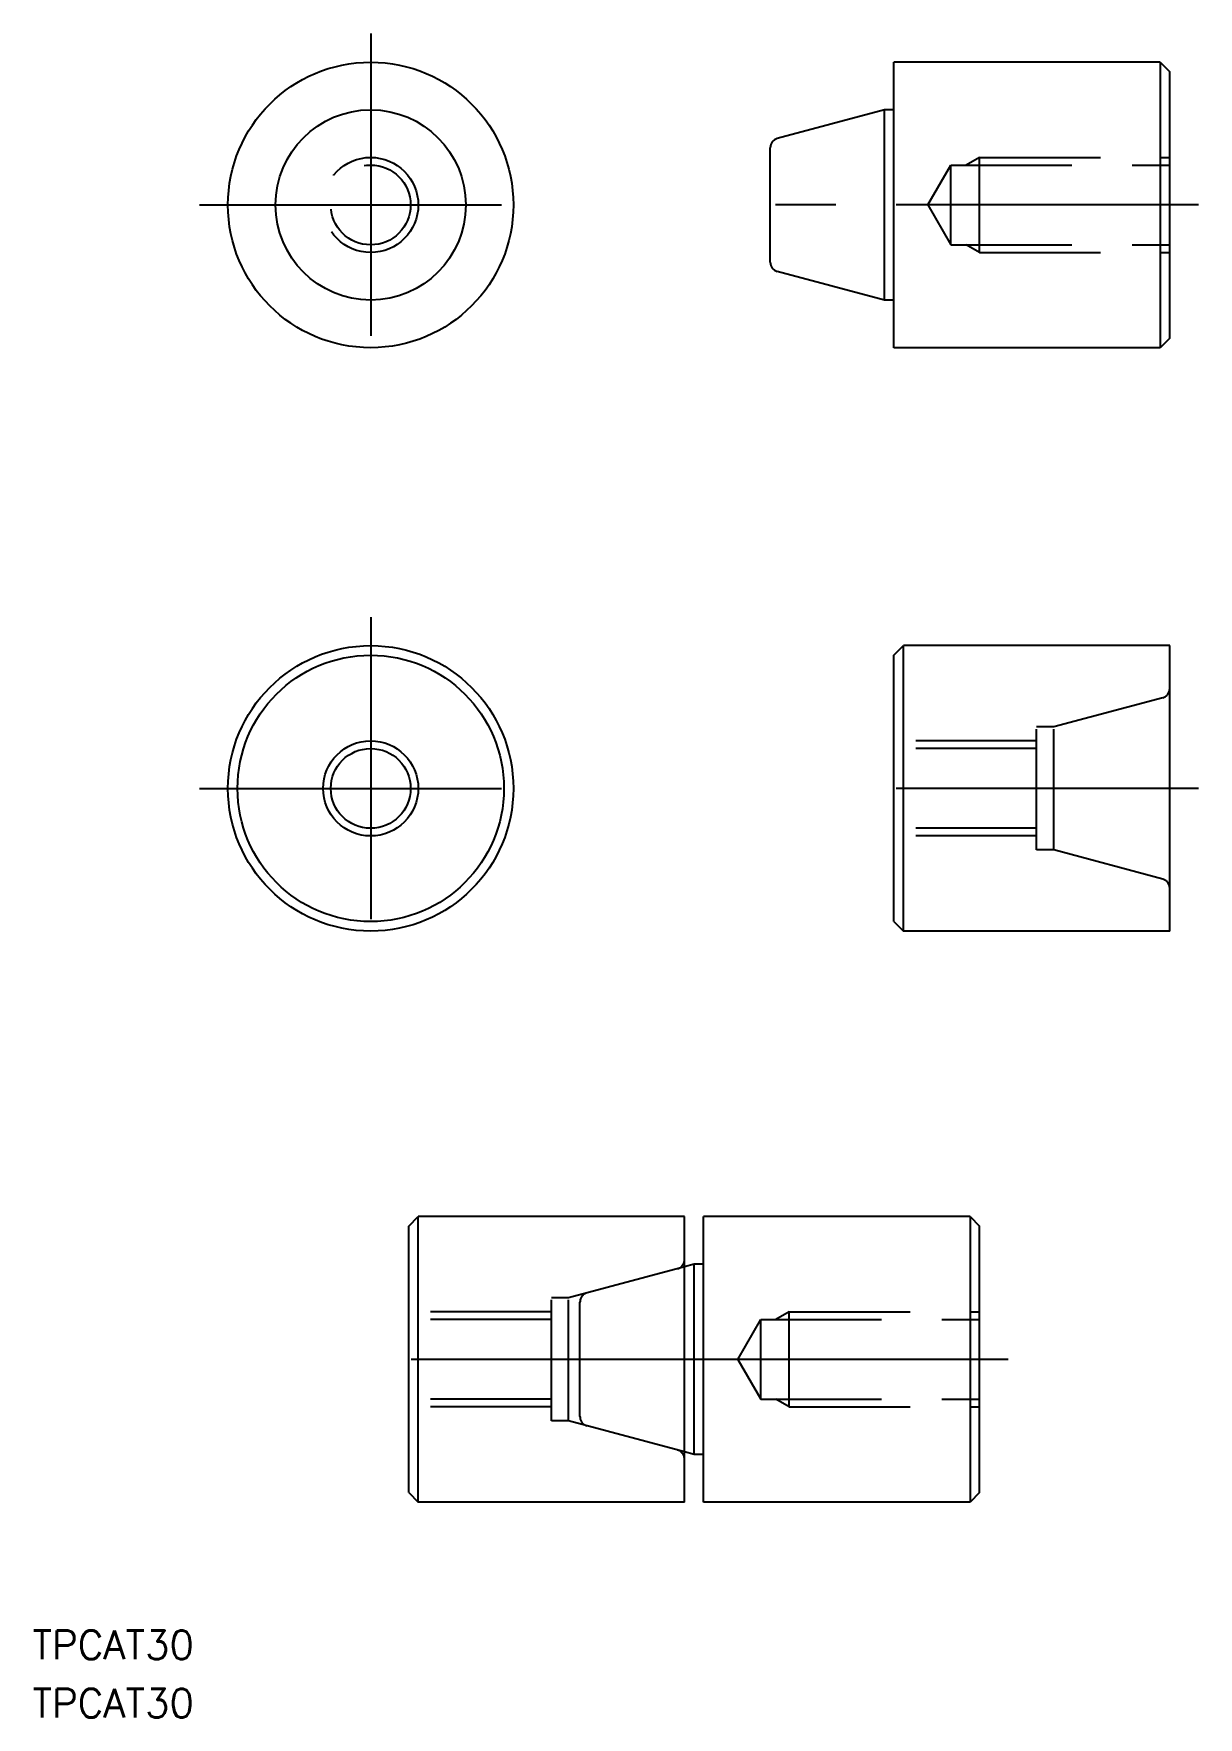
# Model space of a CAD drawing. Extents: x -35 to 87, y -98 to 79.
import ezdxf

# ---------------------------------------------------------------- set-up
doc = ezdxf.new("R2010")
doc.units = 0
doc.linetypes.add('CENTER', pattern=[50.8, 31.75, -6.35, 6.35, -6.35])
doc.linetypes.add('DASHED', pattern=[19.05, 12.7, -6.35])
doc.layers.get('0').update_dxf_attribs({"linetype": 'CONTINUOUS'})
doc.layers.add('CENTER', color=1, linetype='CENTER')
doc.styles.get("Standard").update_dxf_attribs({"font": 'txt.shx', "height": 3, "bigfont": 'bigfont.shx'})

# ---------------------------------------------------------------- blocks, each defined once
blk = doc.blocks.new('*U2')
at = {"color": 7, "linetype": 'CONTINUOUS'}
blk.add_text('TPCAT30', height=3, dxfattribs=at).set_placement((-35.55, -91.5))
blk = doc.blocks.new('*U3')
at = {"color": 7, "linetype": 'CONTINUOUS'}
blk.add_text('TPCAT30', height=3, dxfattribs=at).set_placement((-35.55, -97.62))

msp = doc.modelspace()

# ---------------------------------------------------------------- linework, layer by layer
at = {"color": 7, "linetype": 'CONTINUOUS'}
for p, q in [((55, 46.31), (55, 76.31)), ((83, 76.31), (55, 76.31)), ((83, 76.31), (84, 75.31)), ((83, 76.31), (83, 46.31)), ((84, 47.31), (84, 75.31)), ((54, 71.31), (42.74, 68.29)), ((55, 71.31), (54, 71.31)), ((54, 51.31), (54, 71.31)), ((42, 55.29), (42, 67.33)), ((54, 51.31), (42.74, 54.33)), ((55, 51.31), (54, 51.31)), ((83, 46.31), (55, 46.31)), ((84, 47.31), (83, 46.31)), ((55, 14), (56, 15)), ((84, 15), (56, 15)), ((56, -15), (56, 15)), ((84, -15), (84, 15)), ((55, -14), (55, 14)), ((55, -14), (56, -15)), ((84, -15), (56, -15)), ((4, -46), (5, -45)), ((4, -74), (4, -46)), ((33, -45), (5, -45)), ((5, -75), (5, -45)), ((33, -75), (33, -45)), ((63, -45), (35, -45)), ((35, -75), (35, -45)), ((63, -45), (64, -46)), ((63, -45), (63, -75)), ((64, -74), (64, -46)), ((34, -50), (33, -50.27)), ((34, -70), (34, -50)), ((35, -50), (34, -50)), ((34, -70), (33, -69.73)), ((35, -70), (34, -70)), ((4, -74), (5, -75)), ((64, -74), (63, -75)), ((33, -75), (5, -75)), ((63, -75), (35, -75))]:
    msp.add_line(p, q, dxfattribs=at)
at = {"color": 3, "linetype": 'DASHED'}
for p, q in [((58.58, 61.31), (61, 65.5)), ((61, 57.12), (61, 65.5)), ((61, 65.5), (84, 65.5)), ((64, 66.31), (62.59, 65.5)), ((64, 56.31), (64, 66.31)), ((64, 66.31), (84, 66.31)), ((58.58, 61.31), (61, 57.12)), ((61, 57.12), (84, 57.12)), ((64, 56.31), (62.59, 57.12)), ((64, 56.31), (84, 56.31)), ((83.26, 9.53), (71.8, 6.46)), ((70, -6.46), (70, 6.46)), ((71.8, 6.46), (70, 6.46)), ((71.8, -6.46), (71.8, 6.46)), ((70, 5), (55, 5)), ((70, 4.19), (55, 4.19)), ((70, -4.19), (55, -4.19)), ((70, -5), (55, -5)), ((71.8, -6.46), (70, -6.46)), ((83.26, -9.53), (71.8, -6.46)), ((33, -50.27), (20.8, -53.54)), ((20.8, -53.54), (19, -53.54)), ((19, -66.46), (19, -53.54)), ((20.8, -66.46), (20.8, -53.54)), ((22, -66.02), (22, -53.98)), ((22, -66.02), (22, -53.98)), ((19, -55), (4, -55)), ((19, -55.81), (4, -55.81)), ((38.58, -60), (41, -55.81)), ((41, -55.81), (64, -55.81)), ((41, -64.19), (41, -55.81)), ((44, -55), (42.59, -55.81)), ((44, -55), (64, -55)), ((44, -65), (44, -55)), ((38.58, -60), (41, -64.19)), ((19, -64.19), (4, -64.19)), ((19, -65), (4, -65)), ((41, -64.19), (64, -64.19)), ((44, -65), (42.59, -64.19)), ((44, -65), (64, -65)), ((20.8, -66.46), (19, -66.46)), ((33, -69.73), (20.8, -66.46))]:
    msp.add_line(p, q, dxfattribs=at)
at = {"color": 7, "linetype": 'CONTINUOUS'}
for centre, radius in [((0, 61.31), 15), ((0, 61.31), 10), ((0, 0), 15), ((0, 0), 14), ((0, 0), 4.19)]:
    msp.add_circle(centre, radius, dxfattribs=at)
at = {"color": 3, "linetype": 'DASHED'}
for radius in [5, 4.19]:
    msp.add_circle((0, 61.31), radius, dxfattribs=at)
at = {"color": 3, "linetype": 'CONTINUOUS'}
msp.add_circle((0, 0), 5, dxfattribs=at)
at = {"color": 7, "linetype": 'CONTINUOUS'}
for centre, start, end in [((43, 67.33), 105, 180), ((43, 55.29), 180, 255)]:
    msp.add_arc(centre, 1, start, end, dxfattribs=at)
at = {"color": 3, "linetype": 'DASHED'}
for centre, start, end in [((83, 10.5), 285, 0), ((83, -10.5), 0, 75), ((32, -49.5), 285, 0), ((23, -53.98), 105, 180), ((23, -66.02), 180, 255), ((32, -70.5), 0, 75)]:
    msp.add_arc(centre, 1, start, end, dxfattribs=at)
at = {"layer": 'CENTER', "color": 1, "linetype": 'CENTER'}
for p, q in [((0, 79.31), (0, 43.31)), ((-18, 61.31), (18, 61.31)), ((87, 61.31), (39, 61.31)), ((0, 18), (0, -18)), ((-18, 0), (18, 0)), ((87, 0), (52, 0)), ((36, -60), (1, -60)), ((67, -60), (36, -60))]:
    msp.add_line(p, q, dxfattribs=at)

# ---------------------------------------------------------------- block references
at = {"color": 7, "linetype": 'CONTINUOUS'}
for name in ['*U2', '*U3']:
    msp.add_blockref(name, (0, 0), dxfattribs=at)

doc.saveas('drawing.dxf')
